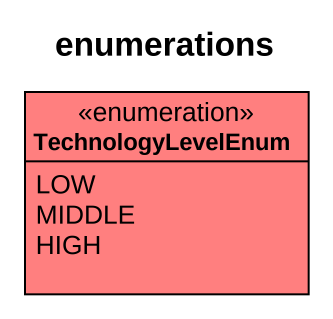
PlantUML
@startuml
title enumerations
hide circle
hide empty members
enum TechnologyLevelEnum #FF7F7F {
  LOW
  MIDDLE
  HIGH
}
@enduml
